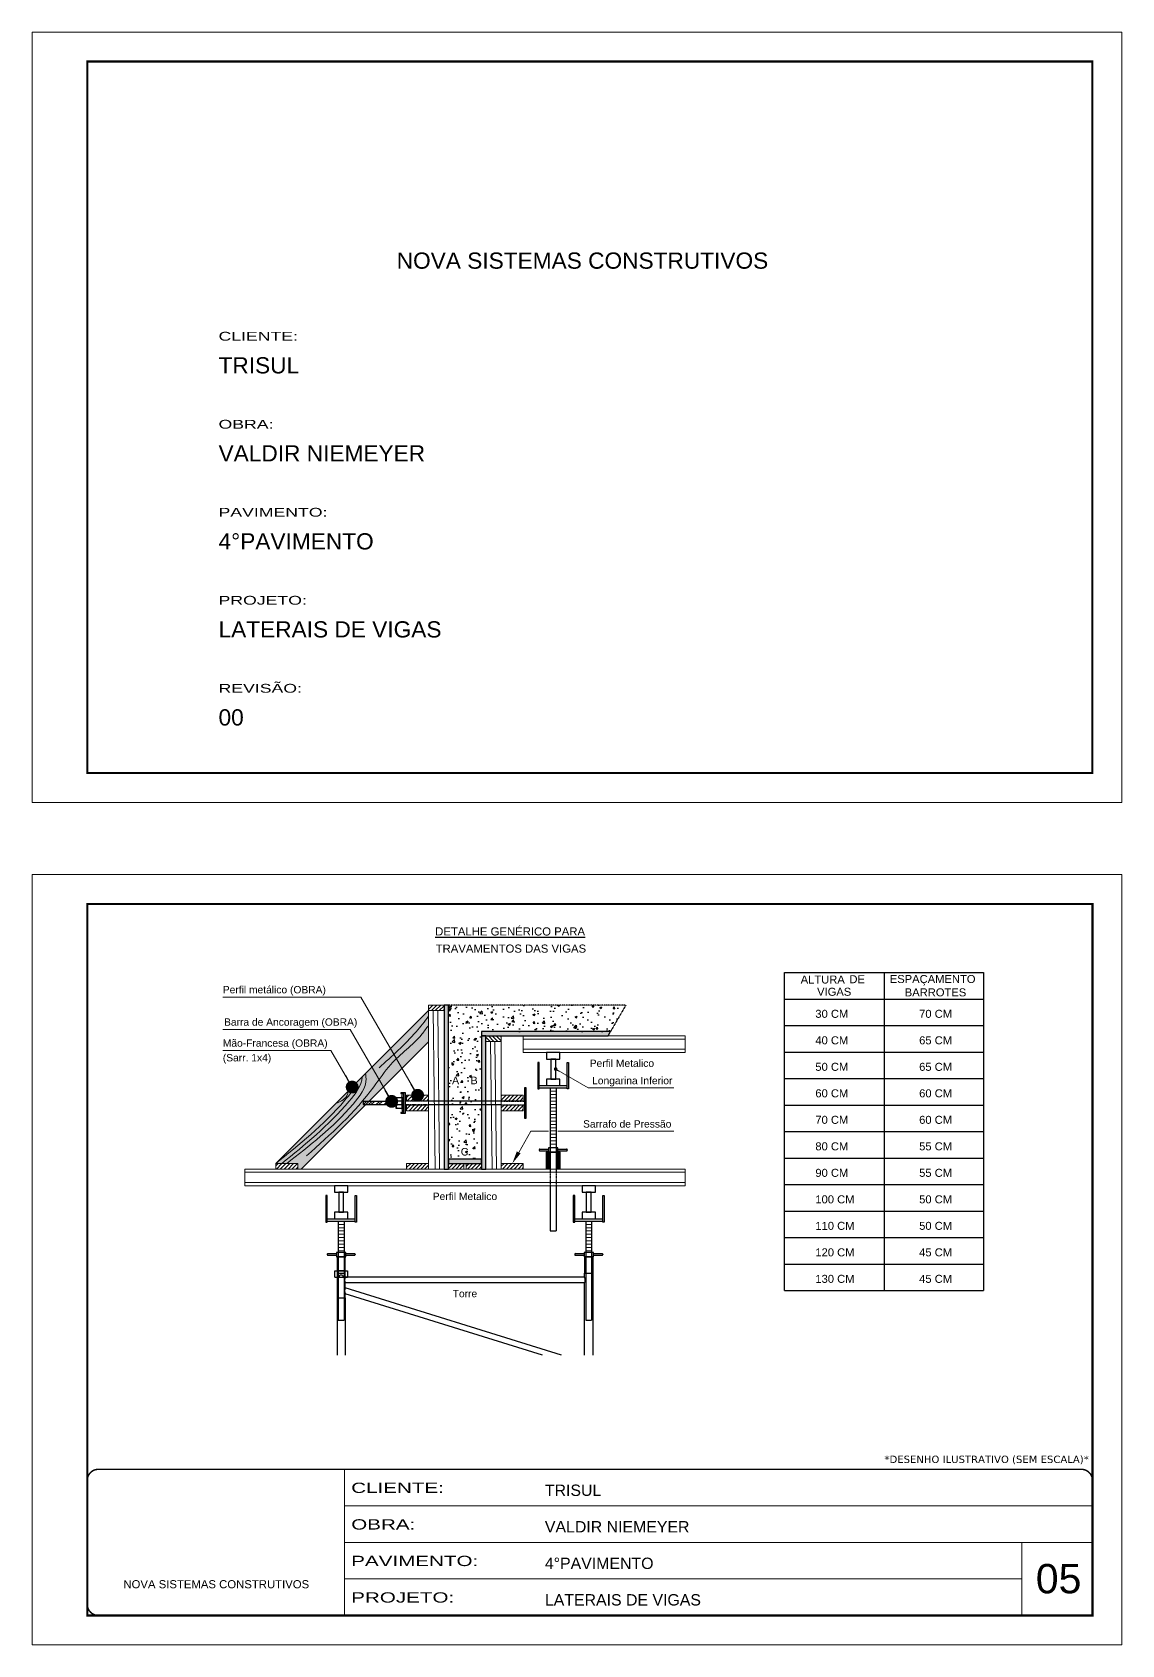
# Model space of a CAD drawing. Extents: x 3330 to 22105, y 1197 to 30204.
# Drawn here: x 12846 to 14331, y 27615 to 29813 of the extents above; entities that cross this region are included whole.
import ezdxf
from ezdxf.enums import TextEntityAlignment as Align

# ---------------------------------------------------------------- set-up
doc = ezdxf.new("R2010")
doc.units = 0
for name, pattern in [('CONTINUO', [0]), ('DASHED', [0.75, 0.5, -0.25]), ('HIDDEN', [0.375, 0.25, -0.125])]:
    doc.linetypes.add(name, pattern=pattern)
doc.layers.add('BARRA DE ANCORAGEM', color=251, linetype='Continuous')
doc.layers.add('GARFOS', color=7, linetype='Continuous')
for name, color, linetype, lineweight in [('CARIMBO', 255, 'Continuous', 9), ('CONCRETO', 251, 'Continuous', 25), ('Demarcação 1', 251, 'Continuous', 9), ('Escoras', 2, 'Continuous', 25), ('Folhas', 255, 'Continuous', 9), ('Forcador', 251, 'Continuous', 25), ('Hachura', 251, 'Continuous', 9), ('Madeira', 126, 'Continuous', 18), ('Perfil Metálico', 224, 'Continuous', 18), ('SARRAFO DE PRESSAO', 251, 'DASHED', 9)]:
    doc.layers.add(name, color=color, linetype=linetype, lineweight=lineweight)
doc.layers.add('Demarcação 2', color=7, linetype='Continuous', lineweight=9, true_color=0xe0e0e0)
doc.styles.add('ARIAL', font='arial.ttf')
doc.styles.get("Standard").update_dxf_attribs({"font": 'arial.ttf'})
doc.styles.add('stylellllll', font='verdana.ttf', dxfattribs={"height": 2})
doc.styles.add('Tecnologia', font='')
doc.styles.get('Tecnologia').set_extended_font_data('Forgotten Futurist')
doc.dimstyles.new('3x', dxfattribs={"dimtxt": 10, "dimasz": 5, "dimexe": 7, "dimexo": 5, "dimgap": 4, "dimtad": 1, "dimdec": 4, "dimlfac": 0.333333, "dimdsep": 46, "dimtxsty": 'Standard', "dimblk": 'DOT', "dimcen": 0.09, "dimclrd": 1, "dimclre": 1, "dimclrt": 2, "dimadec": 0, "dimazin": 2, "dimtfac": 1, "dimtdec": 4, "dimtmove": 0, "dimatfit": 3, "dimldrblk": 'DOT', "dimfxl": 1, "dimtolj": 1, "dimtzin": 0, "dimlwd": 9, "dimlwe": 9, "dimarcsym": 0})
pattern_1 = [(45, (8105.3142, 34204.11), (-2.6516504, 2.6516504), [])]

# ---------------------------------------------------------------- blocks, each defined once
blk = doc.blocks.new('9999999999')
at = {"color": 30, "linetype": 'CONTINUO'}
for p, q in [((98564.6, 34230.2), (98564.6, 34429.4)), ((98564.6, 34379.6), (99584, 34379.6)), ((98564.6, 34329.8), (99488, 34329.8)), ((99584, 34329.8), (99488, 34329.8)), ((99488, 34329.8), (99488, 34230.2)), ((98564.6, 34280), (99488, 34280))]:
    blk.add_line(p, q, dxfattribs=at)
at = {"color": 30, "linetype": 'CONTINUO', "const_width": 2}
blk.add_lwpolyline([(99584, 34230.2), (99584, 34414.4, 0.414214), (99569, 34429.4), (98229, 34429.4, 0.414214), (98214, 34414.4), (98214, 34245.2, 0.414214), (98229, 34230.2), (99584, 34230.2)], format="xyb", dxfattribs=at)
at = {"layer": 'Folhas'}
blk.add_lwpolyline([(98139, 34190.2), (99624, 34190.2), (99624, 35240.2), (98139, 35240.2)], close=True, dxfattribs=at)
at = {"layer": 'Folhas', "color": 30, "const_width": 3}
blk.add_lwpolyline([(98214, 34230.2), (99584, 34230.2), (99584, 35200.2), (98214, 35200.2)], close=True, dxfattribs=at)
at = {"color": 7, "linetype": 'Continuous', "ltscale": 5, "style": 'ARIAL'}
for s, height, p in [('TRISUL', 15.48, (98837.7, 34393.1)), ('VALDIR NIEMEYER', 15.483, (98837.7, 34343.3)), ('4°PAVIMENTO', 15.483, (98837.7, 34293.5)), ('NOVA SISTEMAS CONSTRUTIVOS', 11.059, (98263.2, 34267.2)), ('LATERAIS DE VIGAS', 15.483, (98837.7, 34243.7))]:
    blk.add_text(s, height=height, dxfattribs=at).set_placement(p)
at = {"layer": 'Folhas', "color": 7, "style": 'Tecnologia', "width": 1.5}
for s, p in [('CLIENTE:', (98573.7, 34397.2)), ('OBRA:', (98573.7, 34347.3)), ('PAVIMENTO:', (98573.7, 34297.5)), ('PROJETO:', (98573.7, 34247.7))]:
    blk.add_text(s, height=14, dxfattribs=at).set_placement(p)
blk = doc.blocks.new('HT20CT')
at = {"layer": 'Forcador'}
for points in [[(-4, 16), (-4, 20), (4, 20), (4, 16)], [(-1.5, 4), (-1.5, 16), (1.5, 16), (1.5, 4)], [(-4, 0), (-4, 4), (4, 4), (4, 0)]]:
    blk.add_lwpolyline(points, close=True, dxfattribs=at)
blk = doc.blocks.new('_Dot')
at = {"color": 0, "linetype": 'ByBlock', "lineweight": -2}
blk.add_line((-0.5, 0), (-1, 0), dxfattribs=at)
at = {"color": 0, "linetype": 'ByBlock', "const_width": 0.5}
blk.add_lwpolyline([(-0.25, 0, 1), (0.25, 0, 1)], format="xyb", close=True, dxfattribs=at)

msp = doc.modelspace()

# ---------------------------------------------------------------- hatches: boundary and pattern name
at = {"layer": 'CONCRETO', "linetype": 'DASHED', "ltscale": 0.3}
h = msp.add_hatch(dxfattribs=at)
h.set_pattern_fill('AR-CONC', color=256, scale=4, style=0)
h.set_pattern_definition([(50, (-35253.68, 20533.768), (28.690407, -2.510085), [3, -33]), (355, (-35253.68, 20533.768), (-5.550053, 30.087685), [2.4, -26.4]), (100.4514, (-35251.29, 20533.56), (23.140375, 27.577582), [2.549608, -28.045684]), (46.1842, (-35253.68, 20541.77), (42.689642, -6.62076), [4.5, -49.5]), (96.6356, (-35250.123, 20541.217), (37.386508, 38.964715), [3.82441, -42.06852]), (351.1842, (-35253.68, 20541.77), (37.386478, 38.964744), [3.6, -39.6]), (21, (-35249.68, 20539.768), (23.876282, -16.104756), [3, -33]), (326, (-35249.68, 20539.768), (9.732613, 29.006002), [2.4, -26.4]), (71.4514, (-35247.69, 20538.426), (33.608905, 12.90122), [2.549608, -28.045684]), (37.5, (-35253.68, 20533.768), (0.4863942, 13.3157542), [0, -26.08, 0, -26.8, 0, -26.5]), (7.5, (-35253.68, 20533.768), (10.5227815, 15.7764685), [0, -15.28, 0, -25.48, 0, -10.1]), (327.5, (-35262.6, 20533.768), (21.3528974, -0.9021949), [0, -10, 0, -31.2, 0, -41.4]), (317.5, (-35266.6, 20533.768), (23.327447, 4.004199), [0, -13, 0, -20.72, 0, -29.4])])
h.paths.add_polyline_path([(13413.34, 28486.7), (13413.34, 28276.7), (13458.34, 28276.7), (13458.34, 28450.7), (13634.33, 28450.7), (13655.11, 28486.7)])
h.paths.add_polyline_path([(13440.91, 28376.17), (13455.76, 28376.17), (13455.76, 28391.72), (13440.91, 28391.72)], flags=24)
h.paths.add_polyline_path([(13415.6, 28376.17), (13430.49, 28376.17), (13430.49, 28391.72), (13415.6, 28391.72)], flags=24)
h.paths.add_polyline_path([(13427.47, 28278.65), (13443.29, 28278.65), (13443.29, 28294.74), (13427.47, 28294.74)], flags=24)
at = {"layer": 'Demarcação 1'}
for points in [[(13413.34, 28486.7), (13407.34, 28486.7), (13407.34, 28263.2), (13413.34, 28263.2)], [(13634.33, 28450.7), (13458.34, 28450.7), (13458.34, 28444.7), (13630.87, 28444.7)], [(13464.34, 28444.7), (13458.34, 28444.7), (13458.34, 28263.2), (13464.34, 28263.2)], [(13458.34, 28276.7), (13413.34, 28276.7), (13413.34, 28270.7), (13458.34, 28270.7)]]:
    msp.add_hatch(color=256, dxfattribs=at).paths.add_polyline_path(points)
at = {"layer": 'Demarcação 2'}
msp.add_hatch(color=256, dxfattribs=at).paths.add_polyline_path([(13386.34, 28436.77), (13386.34, 28479.2), (13177.85, 28270.71), (13207.92, 28270.71), (13207.92, 28263.2), (13212.76, 28263.2), (13300.55, 28350.99), (13296.88, 28350.99), (13296.88, 28355.4), (13304.97, 28355.4)])
at = {"layer": 'Hachura'}
h = msp.add_hatch(dxfattribs=at)
h.set_pattern_fill('ANSI31', color=256, scale=30, style=0)
h.set_pattern_definition(pattern_1)
h.paths.add_polyline_path([(13386.34, 28486.7), (13407.34, 28486.7), (13407.34, 28479.2), (13386.34, 28479.2)])
h = msp.add_hatch(dxfattribs=at)
h.set_pattern_fill('ANSI31', color=256, scale=30, style=0)
h.set_pattern_definition([(135, (20947.2253, 32759.805), (2.6516504, 2.6516504), [])])
h.paths.add_polyline_path([(13464.34, 28444.7), (13485.34, 28444.7), (13485.34, 28437.2), (13464.34, 28437.2)])
h = msp.add_hatch(dxfattribs=at)
h.set_pattern_fill('ANSI31', color=256, scale=30, style=0)
h.set_pattern_definition(pattern_1)
h.paths.add_polyline_path([(13386.34, 28356.2), (13386.34, 28363.72), (13356.27, 28363.72), (13356.27, 28356.2)])
h = msp.add_hatch(dxfattribs=at)
h.set_pattern_fill('ANSI31', color=256, scale=30, style=0)
h.set_pattern_definition(pattern_1)
h.paths.add_polyline_path([(13515.4, 28356.2), (13515.4, 28363.72), (13485.34, 28363.72), (13485.34, 28356.2)])
h = msp.add_hatch(dxfattribs=at)
h.set_pattern_fill('ANSI32', color=256, scale=20, angle=90, style=0)
h.set_pattern_definition([(45, (21953.407, 19378.866), (5.303301, -5.303301), []), (45, (21953.407, 19382.401), (5.303301, -5.303301), [])])
h.paths.add_polyline_path([(13296.88, 28350.99), (13296.88, 28355.4), (13341.88, 28355.4), (13341.88, 28350.99)])
h = msp.add_hatch(dxfattribs=at)
h.set_pattern_fill('ANSI31', color=256, scale=30, style=0)
h.set_pattern_definition(pattern_1)
h.paths.add_polyline_path([(13356.27, 28342.67), (13386.34, 28342.67), (13386.34, 28350.19), (13356.27, 28350.19)])
h = msp.add_hatch(dxfattribs=at)
h.set_pattern_fill('ANSI31', color=256, scale=30, style=0)
h.set_pattern_definition(pattern_1)
h.paths.add_polyline_path([(13485.34, 28342.67), (13515.4, 28342.67), (13515.4, 28350.19), (13485.34, 28350.19)])
h = msp.add_hatch(dxfattribs=at)
h.set_pattern_fill('ANSI31', color=256, scale=30, style=0)
h.set_pattern_definition([(45, (7926.8988, 34111.103), (-2.6516504, 2.6516504), [])])
h.paths.add_polyline_path([(13207.92, 28263.2), (13207.92, 28270.71), (13177.85, 28270.71), (13177.85, 28263.2)])
h = msp.add_hatch(dxfattribs=at)
h.set_pattern_fill('ANSI31', color=256, scale=30, style=0)
h.set_pattern_definition(pattern_1)
h.paths.add_polyline_path([(13356.34, 28263.2), (13386.34, 28263.2), (13386.34, 28270.7), (13356.34, 28270.7)])
h = msp.add_hatch(dxfattribs=at)
h.set_pattern_fill('ANSI31', color=256, scale=30, style=0)
h.set_pattern_definition(pattern_1)
h.paths.add_polyline_path([(13413.34, 28270.7), (13434.34, 28270.7), (13434.34, 28263.2), (13413.34, 28263.2)])
h = msp.add_hatch(dxfattribs=at)
h.set_pattern_fill('ANSI31', color=256, scale=30, style=0)
h.set_pattern_definition(pattern_1)
h.paths.add_polyline_path([(13458.34, 28263.2), (13458.34, 28270.7), (13437.34, 28270.7), (13437.34, 28263.2)])
h = msp.add_hatch(dxfattribs=at)
h.set_pattern_fill('ANSI31', color=256, scale=30, style=0)
h.set_pattern_definition(pattern_1)
h.paths.add_polyline_path([(13515.34, 28270.7), (13485.34, 28270.7), (13485.34, 28263.2), (13515.34, 28263.2)])
at = {"layer": 'Perfil Metálico'}
for points in [[(13546.7, 28263.2), (13551.2, 28263.2), (13551.2, 28286), (13546.7, 28286)], [(13561.07, 28263.2), (13565.57, 28263.2), (13565.57, 28286), (13561.07, 28286)]]:
    msp.add_hatch(color=256, dxfattribs=at).paths.add_polyline_path(points)

# ---------------------------------------------------------------- linework, layer by layer
for points in [[(13413.34, 28486.7), (13407.34, 28486.7), (13407.34, 28263.2), (13413.34, 28263.2)], [(13634.33, 28450.7), (13458.34, 28450.7), (13458.34, 28444.7), (13630.87, 28444.7)], [(13464.34, 28444.7), (13458.34, 28444.7), (13458.34, 28263.2), (13464.34, 28263.2)], [(13458.34, 28276.7), (13413.34, 28276.7), (13413.34, 28270.7), (13458.34, 28270.7)]]:
    msp.add_lwpolyline(points, close=True)
at = {"layer": 'BARRA DE ANCORAGEM'}
for p, q in [((13349.76, 28360.71), (13350.93, 28366.01)), ((13352.09, 28366.89), (13352.09, 28339.5)), ((13349.76, 28345.68), (13350.93, 28340.38)), ((13485.33, 28355.86), (13386.34, 28355.86)), ((13485.33, 28350.53), (13386.34, 28350.53))]:
    msp.add_line(p, q, dxfattribs=at)
at = {"layer": 'BARRA DE ANCORAGEM', "linetype": 'HIDDEN'}
for p, q in [((13386.34, 28355.86), (13354.77, 28355.86)), ((13386.34, 28350.53), (13354.77, 28350.53)), ((13485.33, 28355.86), (13516.9, 28355.86)), ((13485.33, 28350.53), (13516.9, 28350.53))]:
    msp.add_line(p, q, dxfattribs=at)
at = {"layer": 'BARRA DE ANCORAGEM', "flags": 128}
for points in [[(13352.09, 28366.89), (13348.53, 28366.89), (13348.53, 28366.01), (13352.09, 28366.01)], [(13354.77, 28339.5), (13354.77, 28366.89), (13352.09, 28366.89), (13352.09, 28339.5)], [(13519.3, 28332.39), (13519.3, 28374), (13516.9, 28374), (13516.9, 28332.39)], [(13341.88, 28355.4), (13296.88, 28355.4), (13296.88, 28350.99), (13341.88, 28350.99)], [(13352.09, 28340.38), (13348.53, 28340.38), (13348.53, 28339.5), (13352.09, 28339.5)], [(13352.09, 28360.71), (13349.76, 28360.71), (13349.76, 28345.68), (13352.09, 28345.68)]]:
    msp.add_lwpolyline(points, close=True, dxfattribs=at)
for points in [[(13349.76, 28355.85), (13343.65, 28355.85, -0.729796), (13343.65, 28360.71, -0.729796)], [(13349.76, 28350.54), (13343.65, 28350.54, -0.6666667), (13343.65, 28355.85, -0.6666667)]]:
    msp.add_lwpolyline(points, format="xyb", dxfattribs=at)
for points in [[(13349.76, 28345.68), (13341.88, 28345.68), (13341.88, 28360.71), (13349.76, 28360.71)], [(13349.76, 28352.75), (13352.09, 28352.75), (13352.09, 28353.64), (13349.76, 28353.64), (13349.76, 28352.75), (13349.76, 28353.64)]]:
    msp.add_lwpolyline(points, dxfattribs=at)
at = {"layer": 'BARRA DE ANCORAGEM'}
msp.add_arc((13344.43, 28348.11), 2.55, 107.75636, 252.24364, dxfattribs=at)
at = {"layer": 'CONCRETO', "linetype": 'DASHED', "ltscale": 0.3}
for q in [(13413.34, 28486.7), (13634.33, 28450.7)]:
    msp.add_line((13655.11, 28486.7), q, dxfattribs=at)
at = {"layer": 'Escoras'}
for p, q in [((13561.76, 28286), (13550.51, 28286)), ((13261.46, 28143.65), (13261.46, 28009.55)), ((13272.71, 28143.65), (13261.46, 28143.65)), ((13272.71, 28121.15), (13272.71, 28143.65)), ((13610.21, 28143.65), (13598.96, 28143.65)), ((13598.96, 28143.65), (13598.96, 28121.15)), ((13610.21, 28143.65), (13610.21, 28009.55)), ((13258.65, 28124.52), (13275.52, 28124.52)), ((13258.65, 28115.75), (13258.65, 28124.52)), ((13261.46, 28121.15), (13272.71, 28121.15)), ((13271.02, 28124.5), (13263.15, 28124.5)), ((13272.71, 28115.52), (13272.71, 28121.15)), ((13275.52, 28124.52), (13275.52, 28115.75)), ((13598.96, 28121.15), (13610.21, 28121.15)), ((13598.96, 28115.52), (13598.96, 28121.15)), ((13258.65, 28115.75), (13264.16, 28115.75)), ((13271.02, 28115.46), (13263.15, 28115.46)), ((13270.01, 28115.75), (13275.52, 28115.75)), ((13598.96, 28115.52), (13272.71, 28115.52)), ((13598.96, 28107.87), (13272.71, 28107.87)), ((13272.71, 28101.51), (13272.71, 28107.87)), ((13567.48, 28009.55), (13272.71, 28101.03)), ((13598.96, 28009.55), (13598.96, 28107.87)), ((13261.46, 28087.4), (13272.71, 28087.4)), ((13541.67, 28009.55), (13272.71, 28093.02)), ((13272.71, 28087.4), (13272.71, 28093.02)), ((13272.71, 28087.4), (13272.71, 28009.55))]:
    msp.add_line(p, q, dxfattribs=at)
for centre, radius, start, end in [((13267.09, 28115.75), 2.92, 0, 180), ((13280.28, 28111.7), 8.48, 153.19207, 206.80793), ((13282.12, 28097.27), 10.33, 155.71056, 204.28944), ((13591.39, 28111.7), 8.48, 333.19207, 26.80793)]:
    msp.add_arc(centre, radius, start, end, dxfattribs=at)
at = {"layer": 'Folhas'}
msp.add_lwpolyline([(12846.06, 28763.12), (14331.06, 28763.12), (14331.06, 29813.12), (12846.06, 29813.12)], close=True, dxfattribs=at)
at = {"layer": 'Folhas', "color": 30, "const_width": 3}
msp.add_lwpolyline([(12921.06, 28803.12), (14291.06, 28803.12), (14291.06, 29773.12), (12921.06, 29773.12)], close=True, dxfattribs=at)
at = {"layer": 'Forcador', "linetype": 'Continuous'}
for p, q in [((13537.01, 28376.9), (13575.26, 28376.9)), ((13537.01, 28373.75), (13575.26, 28373.75)), ((13552.2, 28373.75), (13552.2, 28263.2)), ((13560.07, 28373.75), (13560.07, 28263.2)), ((13537.01, 28289.37), (13537.01, 28288.92)), ((13538.02, 28290.38), (13549.83, 28290.38)), ((13538.02, 28287.91), (13549.83, 28287.91)), ((13562.43, 28290.38), (13574.25, 28290.38)), ((13562.43, 28287.91), (13574.25, 28287.91)), ((13575.26, 28289.37), (13575.26, 28288.92)), ((13552.2, 28240.4), (13552.2, 28178.75)), ((13560.07, 28240.4), (13560.07, 28178.75)), ((13247.96, 28195.4), (13286.21, 28195.4)), ((13247.96, 28192.25), (13286.21, 28192.25)), ((13263.15, 28192.25), (13263.15, 28057.25)), ((13271.02, 28192.25), (13271.02, 28057.25)), ((13585.46, 28195.4), (13623.71, 28195.4)), ((13585.46, 28192.25), (13623.71, 28192.25)), ((13600.65, 28192.25), (13600.65, 28057.25)), ((13608.52, 28192.25), (13608.52, 28057.25)), ((13552.2, 28178.75), (13560.07, 28178.75)), ((13247.96, 28147.02), (13247.96, 28146.57)), ((13248.97, 28148.03), (13260.79, 28148.03)), ((13248.97, 28145.56), (13260.79, 28145.56)), ((13273.39, 28148.03), (13285.2, 28148.03)), ((13273.39, 28145.56), (13285.2, 28145.56)), ((13286.21, 28147.02), (13286.21, 28146.57)), ((13585.46, 28147.02), (13585.46, 28146.57)), ((13586.47, 28148.03), (13598.29, 28148.03)), ((13586.47, 28145.56), (13598.29, 28145.56)), ((13610.89, 28148.03), (13622.7, 28148.03)), ((13610.89, 28145.56), (13622.7, 28145.56)), ((13623.71, 28147.02), (13623.71, 28146.57)), ((13263.15, 28057.25), (13271.02, 28057.25)), ((13600.65, 28057.25), (13608.52, 28057.25))]:
    msp.add_line(p, q, dxfattribs=at)
at = {"layer": 'Forcador', "linetype": 'HIDDEN'}
for p, q in [((13552.2, 28263.2), (13552.2, 28240.4)), ((13560.07, 28263.2), (13560.07, 28240.4))]:
    msp.add_line(p, q, dxfattribs=at)
at = {"layer": 'Forcador', "linetype": 'Continuous'}
for points in [[(13535.1, 28408.4), (13535.1, 28372.4), (13537.01, 28372.4), (13537.01, 28408.4)], [(13577.17, 28408.4), (13577.17, 28372.4), (13575.26, 28372.4), (13575.26, 28408.4)], [(13549.83, 28291.85), (13549.83, 28286), (13562.43, 28286), (13562.43, 28291.85)], [(13246.05, 28226.9), (13246.05, 28190.9), (13247.96, 28190.9), (13247.96, 28226.9)], [(13288.12, 28226.9), (13288.12, 28190.9), (13286.21, 28190.9), (13286.21, 28226.9)], [(13583.55, 28226.9), (13583.55, 28190.9), (13585.46, 28190.9), (13585.46, 28226.9)], [(13625.62, 28226.9), (13625.62, 28190.9), (13623.71, 28190.9), (13623.71, 28226.9)], [(13260.79, 28149.5), (13260.79, 28143.65), (13273.39, 28143.65), (13273.39, 28149.5)], [(13598.29, 28149.5), (13598.29, 28143.65), (13610.89, 28143.65), (13610.89, 28149.5)]]:
    msp.add_lwpolyline(points, close=True, dxfattribs=at)
for centre, start, end in [((13538.02, 28289.37), 90, 180), ((13538.02, 28288.92), 180, 270), ((13574.25, 28289.37), 0, 90), ((13574.25, 28288.92), 270, 0), ((13248.97, 28147.02), 90, 180), ((13248.97, 28146.57), 180, 270), ((13285.2, 28147.02), 0, 90), ((13285.2, 28146.57), 270, 0), ((13586.47, 28147.02), 90, 180), ((13586.47, 28146.57), 180, 270), ((13622.7, 28147.02), 0, 90), ((13622.7, 28146.57), 270, 0)]:
    msp.add_arc(centre, 1.01, start, end, dxfattribs=at)
at = {"layer": 'GARFOS', "color": 2, "ltscale": 1.5}
for p, q in [((13871.26, 28097.45), (13871.26, 28531.08)), ((13871.26, 28531.08), (14142.8, 28531.08)), ((14007.03, 28531.08), (14007.03, 28097.45)), ((14142.8, 28531.08), (14142.8, 28097.45)), ((13871.26, 28494.95), (14142.8, 28494.95)), ((13871.26, 28494.95), (14142.8, 28494.95)), ((13871.26, 28458.81), (14142.8, 28458.81)), ((13871.26, 28422.67), (14142.8, 28422.67)), ((13871.26, 28386.54), (14142.8, 28386.54)), ((13871.26, 28350.4), (14142.8, 28350.4)), ((13871.26, 28314.27), (14142.8, 28314.27)), ((13871.26, 28278.13), (14142.8, 28278.13)), ((13871.26, 28241.99), (14142.8, 28241.99)), ((13871.26, 28205.86), (14142.8, 28205.86)), ((13871.26, 28169.72), (14142.8, 28169.72)), ((13871.26, 28133.59), (14142.8, 28133.59)), ((13871.26, 28097.45), (14142.8, 28097.45))]:
    msp.add_line(p, q, dxfattribs=at)
at = {"layer": 'Hachura'}
for p, q in [((13395.36, 28263.2), (13392.66, 28479.2)), ((13401.36, 28263.2), (13398.66, 28479.2)), ((13472.84, 28263.2), (13470.66, 28437.2)), ((13478.84, 28263.2), (13476.66, 28437.2)), ((13560.07, 28369.23), (13552.2, 28369.23)), ((13560.07, 28364.71), (13552.2, 28364.71)), ((13560.07, 28360.2), (13552.2, 28360.2)), ((13560.07, 28355.68), (13552.2, 28355.68)), ((13560.07, 28351.16), (13552.2, 28351.16)), ((13560.07, 28346.65), (13552.2, 28346.65)), ((13560.07, 28342.13), (13552.2, 28342.13)), ((13560.07, 28337.61), (13552.2, 28337.61)), ((13560.07, 28333.1), (13552.2, 28333.1)), ((13560.07, 28328.58), (13552.2, 28328.58)), ((13560.07, 28324.06), (13552.2, 28324.06)), ((13560.07, 28319.55), (13552.2, 28319.55)), ((13560.07, 28315.03), (13552.2, 28315.03)), ((13560.07, 28310.51), (13552.2, 28310.51)), ((13560.07, 28306), (13552.2, 28306)), ((13560.07, 28301.48), (13552.2, 28301.48)), ((13560.07, 28296.96), (13552.2, 28296.96)), ((13271.02, 28187.73), (13263.15, 28187.73)), ((13608.52, 28187.73), (13600.65, 28187.73)), ((13271.02, 28183.21), (13263.15, 28183.21)), ((13271.02, 28178.7), (13263.15, 28178.7)), ((13271.02, 28174.18), (13263.15, 28174.18)), ((13271.02, 28169.66), (13263.15, 28169.66)), ((13271.02, 28165.15), (13263.15, 28165.15)), ((13608.52, 28183.21), (13600.65, 28183.21)), ((13608.52, 28178.7), (13600.65, 28178.7)), ((13608.52, 28174.18), (13600.65, 28174.18)), ((13608.52, 28169.66), (13600.65, 28169.66)), ((13608.52, 28165.15), (13600.65, 28165.15)), ((13271.02, 28160.63), (13263.15, 28160.63)), ((13271.02, 28156.11), (13263.15, 28156.11)), ((13271.02, 28151.6), (13263.15, 28151.6)), ((13608.52, 28160.63), (13600.65, 28160.63)), ((13608.52, 28156.11), (13600.65, 28156.11)), ((13608.52, 28151.6), (13600.65, 28151.6))]:
    msp.add_line(p, q, dxfattribs=at)
at = {"layer": 'Hachura', "color": 1}
for p, q in [((13509.09, 28285.85), (13525.74, 28314.7)), ((13525.74, 28314.7), (13549.7, 28314.7)), ((13562.57, 28314.7), (13720.68, 28314.7))]:
    msp.add_line(p, q, dxfattribs=at)
at = {"layer": 'Hachura'}
for points in [[(13219.82, 28281.2), (13311.71, 28375.33), (13334.66, 28405.81), (13377.03, 28446.86), (13386.34, 28459.31)], [(13386.34, 28471.4), (13369.29, 28450.43), (13318.71, 28401.18)], [(13192.89, 28270.71), (13283.38, 28351.62), (13301.04, 28386.45), (13300.3, 28393.16)], [(13259.6, 28352.46), (13275.94, 28365.1), (13276.71, 28369.57)]]:
    msp.add_spline(points, degree=3, dxfattribs=at)
for points, knots in [([(13186.2, 28270.71), (13217.55, 28296.19), (13258.21, 28329.23), (13295.29, 28376.61), (13295.78, 28388.64)], [0, 0, 0, 0, 125.1825812, 162.3251979, 162.3251979, 162.3251979, 162.3251979]), ([(13177.85, 28270.71), (13210.08, 28296.45), (13249.31, 28327.76), (13285, 28372.34), (13288.02, 28380.88)], [0, 0, 0, 0, 127.741989, 155.4442459, 155.4442459, 155.4442459, 155.4442459])]:
    msp.add_open_spline(points, degree=3, knots=knots, dxfattribs=at)
at = {"layer": 'Hachura', "color": 1}
msp.add_solid([(13511.61, 28284.39), (13500.34, 28270.7), (13506.56, 28287.31)], dxfattribs=at)
at = {"layer": 'Madeira'}
for p, q in [((13386.34, 28479.2), (13177.85, 28270.71)), ((13386.34, 28479.2), (13386.34, 28270.7)), ((13386.34, 28436.77), (13212.76, 28263.2)), ((13485.34, 28270.7), (13485.34, 28437.2))]:
    msp.add_line(p, q, dxfattribs=at)
for points in [[(13386.34, 28479.2), (13407.34, 28479.2), (13407.34, 28486.7), (13386.34, 28486.7)], [(13485.34, 28437.2), (13464.34, 28437.2), (13464.34, 28444.7), (13485.34, 28444.7)], [(13356.27, 28363.72), (13386.34, 28363.72), (13386.34, 28356.2), (13356.27, 28356.2)], [(13485.34, 28363.72), (13515.4, 28363.72), (13515.4, 28356.2), (13485.34, 28356.2)], [(13356.27, 28342.67), (13386.34, 28342.67), (13386.34, 28350.19), (13356.27, 28350.19)], [(13485.34, 28342.67), (13515.4, 28342.67), (13515.4, 28350.19), (13485.34, 28350.19)], [(13177.85, 28270.71), (13207.92, 28270.71), (13207.92, 28263.2), (13177.85, 28263.2)], [(13356.34, 28263.2), (13386.34, 28263.2), (13386.34, 28270.7), (13356.34, 28270.7)], [(13434.34, 28263.2), (13413.34, 28263.2), (13413.34, 28270.7), (13434.34, 28270.7)], [(13437.34, 28263.2), (13458.34, 28263.2), (13458.34, 28270.7), (13437.34, 28270.7)], [(13515.34, 28263.2), (13485.34, 28263.2), (13485.34, 28270.7), (13515.34, 28270.7)]]:
    msp.add_lwpolyline(points, close=True, dxfattribs=at)
at = {"layer": 'Perfil Metálico'}
for p, q in [((13515.34, 28440.2), (13735.84, 28440.2)), ((13515.34, 28426.4), (13735.84, 28426.4)), ((13135.84, 28258.7), (13735.84, 28258.7)), ((13135.84, 28244.9), (13735.84, 28244.9))]:
    msp.add_line(p, q, dxfattribs=at)
for points in [[(13515.34, 28421.9), (13735.84, 28421.9), (13735.84, 28444.7), (13515.34, 28444.7)], [(13551.2, 28263.2), (13546.7, 28263.2), (13546.7, 28286), (13551.2, 28286)], [(13561.07, 28263.2), (13565.57, 28263.2), (13565.57, 28286), (13561.07, 28286)], [(13135.84, 28240.4), (13735.84, 28240.4), (13735.84, 28263.2), (13135.84, 28263.2)]]:
    msp.add_lwpolyline(points, close=True, dxfattribs=at)

# ---------------------------------------------------------------- block references
at = {"layer": 'Forcador', "linetype": 'Continuous', "xscale": -2.25, "yscale": 2.25, "zscale": 2.25}
for p in [(13556.13, 28376.9), (13604.59, 28195.4)]:
    msp.add_blockref('HT20CT', p, dxfattribs=at)
at = {"layer": 'Forcador', "xscale": -2.25, "yscale": 2.25, "zscale": 2.25}
msp.add_blockref('HT20CT', (13267.09, 28195.4), dxfattribs=at)
at = {"layer": 'SARRAFO DE PRESSAO', "color": 6, "linetype": 'ByBlock'}
msp.add_blockref('9999999999', (-85292.92, -6575.66), dxfattribs=at)

# ---------------------------------------------------------------- texts
at = {"color": 0, "linetype": 'Continuous', "ltscale": 5, "style": 'ARIAL'}
for s, height, p in [('NOVA SISTEMAS CONSTRUTIVOS', 22.1184, (13342.8, 29490.7)), ('TRISUL', 22.118, (13099.96, 29347.92)), ('VALDIR NIEMEYER', 22.1184, (13099.96, 29227.92)), ('4°PAVIMENTO', 22.1184, (13099.96, 29107.92)), ('LATERAIS DE VIGAS', 22.1184, (13099.96, 28987.92)), ('00', 22.118, (13099.96, 28867.92))]:
    msp.add_text(s, height=height, dxfattribs=at).set_placement(p)
for s, p in [('%%UDETALHE GENÉRICO PARA', (13497.38, 28581.59)), ('TRAVAMENTOS DAS VIGAS', (13498.45, 28558.2))]:
    msp.add_text(s, height=11.0592, dxfattribs=at).set_placement(p, align=Align.CENTER)
at = {"layer": 'CARIMBO', "style": 'ARIAL'}
for s, height, p in [('Perfil metálico (OBRA)', 10, (13105.8, 28502.71)), ('Barra de Ancoragem (OBRA)', 10, (13107.48, 28458.59)), ('Mão-Francesa (OBRA)', 10, (13105.8, 28429.92)), ('Longarina Inferior', 10, (13609.13, 28378.82)), ('Sarrafo de Pressão', 10, (13596.85, 28319.7)), ('05', 40, (14213.92, 27684.69))]:
    msp.add_text(s, height=height, dxfattribs=at).set_placement(p)
msp.add_text('(Sarr. 1x4)', height=10, dxfattribs=at).set_placement((13105.8, 28419.92), align=Align.TOP_LEFT)
for s, p in [('Perfil Metalico', (13649.78, 28407.4)), ('Perfil Metalico', (13435.84, 28225.9)), ('Torre', (13435.84, 28093.37))]:
    msp.add_text(s, height=10, dxfattribs=at).set_placement(p, align=Align.MIDDLE_CENTER)
at = {"layer": 'CARIMBO', "color": 0, "linetype": 'Continuous', "style": 'ARIAL'}
for s, p in [('A', (13423.05, 28383.95)), ('B', (13448.34, 28383.95)), ('C', (13435.38, 28286.7))]:
    msp.add_text(s, height=10.37, dxfattribs=at).set_placement(p, align=Align.MIDDLE_CENTER)
at = {"layer": 'CARIMBO', "style": 'stylellllll'}
msp.add_text('*DESENHO ILUSTRATIVO (SEM ESCALA)*', height=10, dxfattribs=at).set_placement((14286.06, 27862.37), align=Align.RIGHT)
at = {"layer": 'Folhas', "color": 30, "style": 'Tecnologia', "width": 1.5}
for s, p in [('CLIENTE:', (13099.96, 29392.63)), ('OBRA:', (13099.96, 29272.63)), ('PAVIMENTO:', (13099.96, 29152.63)), ('PROJETO:', (13099.96, 29032.63)), ('REVISÃO:', (13099.96, 28912.63))]:
    msp.add_text(s, height=12, dxfattribs=at).set_placement(p)
at = {"layer": 'GARFOS', "color": 2, "ltscale": 1.5}
for s, height, p in [('ALTURA   ', 10.91, (13893.45, 28516.11)), ('DE', 10.91, (13959.85, 28516.5)), ('ESPAÇAMENTO', 10.9102, (14014.9, 28516.81)), ('VIGAS', 10.91, (13915.81, 28499.42)), ('BARROTES', 10.91, (14035.31, 28498.58)), ('30 CM', 10.91, (13913.45, 28469.35)), ('70 CM', 10.91, (14054.93, 28469.35)), ('40 CM', 10.91, (13913.45, 28433.21)), ('65 CM', 10.91, (14054.93, 28433.21)), ('50 CM', 10.91, (13913.45, 28397.07)), ('65 CM', 10.91, (14054.93, 28397.07)), ('60 CM', 10.91, (13913.45, 28360.94)), ('60 CM', 10.91, (14054.93, 28360.94)), ('70 CM', 10.91, (13913.45, 28324.8)), ('60 CM', 10.91, (14054.93, 28324.8)), ('80 CM', 10.91, (13913.45, 28288.67)), ('55 CM', 10.91, (14054.93, 28288.67)), ('90 CM', 10.91, (13913.45, 28252.53)), ('55 CM', 10.91, (14054.93, 28252.53)), ('100 CM', 10.91, (13913.45, 28216.39)), ('50 CM', 10.91, (14054.93, 28216.39)), ('110 CM', 10.91, (13913.45, 28180.26)), ('50 CM', 10.91, (14054.93, 28180.26)), ('120 CM', 10.91, (13913.45, 28144.12)), ('45 CM', 10.91, (14054.93, 28144.12)), ('130 CM', 10.91, (13913.45, 28107.99)), ('45 CM', 10.91, (14054.93, 28107.99))]:
    msp.add_text(s, height=height, dxfattribs=at).set_placement(p)

# ---------------------------------------------------------------- leaders
msp.add_leader([(13559.51, 28399.4), (13603.81, 28373.82), (13720.68, 28373.82)], dimstyle='3x', override={"dimgap": 4, "dimtad": 0})
at = {"layer": 'Hachura'}
for points, override in [([(13371.3, 28363.72), (13293.94, 28497.71), (13105.8, 28497.71)], {"dimasz": 17.5, "dimtad": 0}), ([(13335.95, 28355.4), (13279.26, 28453.59), (13105.8, 28453.59)], {"dimasz": 17.5, "dimtad": 0}), ([(13282.09, 28374.95), (13253.24, 28424.92), (13105.8, 28424.92)], {"dimasz": 17.5, "dimgap": 4, "dimtad": 0})]:
    msp.add_leader(points, dimstyle='3x', override=override, dxfattribs=at)

doc.saveas('drawing.dxf')
